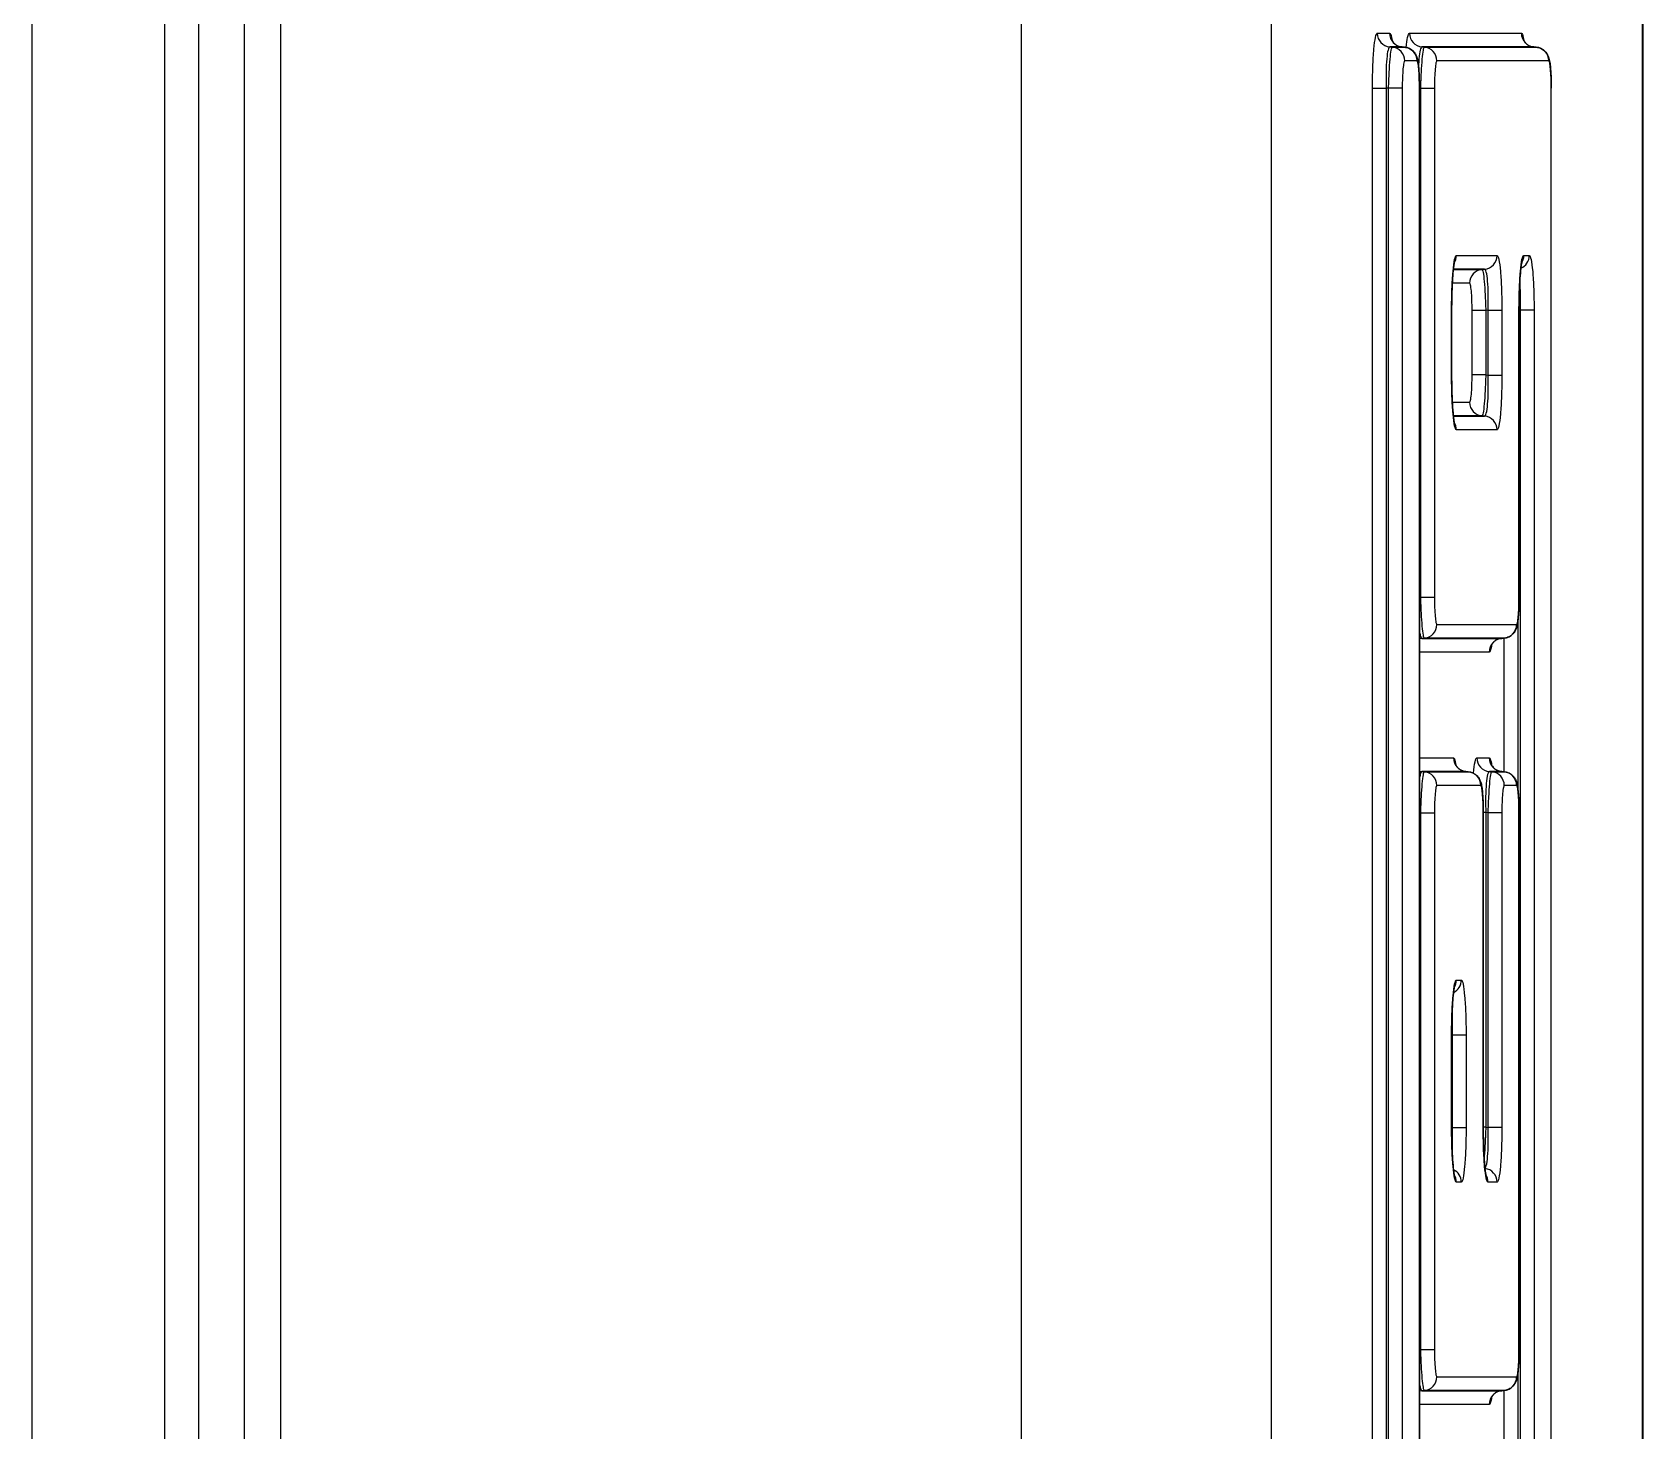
# Model space of a CAD drawing. Header units: inches. Extents: x -883 to 808, y -248 to 1051.
# Drawn here: x -391.828 to -387.213, y 679.539 to 683.548 of the extents above; entities that cross this region are included whole.
import ezdxf

# ---------------------------------------------------------------- set-up
doc = ezdxf.new("R2010")
doc.units = ezdxf.units.IN
doc.header["$MEASUREMENT"] = 0
doc.layers.get('0').update_dxf_attribs({"linetype": 'CONTINUOUS'})
doc.layers.add('EQUIPMENT - COMPRESSORS', color=41, linetype='CONTINUOUS')

# ---------------------------------------------------------------- blocks, each defined once
blk = doc.blocks.new('A$Cb802d3fd')
for p, q in [((33.1015, 9.3457), (46.842, 9.3457)), ((33.1017, 9.3457), (46.8418, 9.3457)), ((33.1017, 8.9654), (46.8418, 8.9654)), ((46.1053, 8.869), (33.8382, 8.869)), ((35.7335, 8.7376), (44.21, 8.7376)), ((44.21, 8.6338), (35.7335, 8.6338)), ((34.719, 6.5106), (45.2245, 6.5106)), ((45.2245, 5.7949), (34.719, 5.7949)), ((36.5916, 5.5049), (43.3519, 5.5049)), ((43.3519, 5.5049), (43.3519, 5.4656)), ((43.3519, 5.4656), (36.5916, 5.4656)), ((36.5922, 5.4587), (43.3513, 5.4587)), ((43.3513, 5.4587), (43.3519, 5.4656)), ((43.3513, 5.4195), (43.3513, 5.4587)), ((43.3513, 5.4587), (43.3513, 5.4587)), ((43.3519, 5.4656), (43.3519, 5.4656)), ((43.4688, 5.4464), (43.4688, 5.4464)), ((43.4696, 5.4552), (43.469, 5.4484)), ((43.469, 5.4484), (43.469, 5.4131)), ((43.4696, 5.4199), (43.4696, 5.4552)), ((43.4861, 5.4485), (43.4861, 5.4485)), ((43.5088, 5.491), (43.5088, 5.4557)), ((43.3513, 5.4195), (36.5922, 5.4195)), ((43.4298, 5.3773), (43.4298, 5.4126)), ((43.469, 5.4131), (43.4696, 5.4199)), ((43.4696, 5.4198), (43.469, 5.413)), ((43.4696, 5.4198), (43.4696, 5.4198)), ((37.228, 5.3704), (43.3513, 5.3704)), ((43.3513, 5.3702), (37.228, 5.3702)), ((39.5796, 5.1703), (39.5796, 5.3702)), ((39.6194, 5.3561), (39.6188, 5.363)), ((39.6188, 5.363), (39.6188, 5.1345)), ((39.6194, 5.1277), (39.6194, 5.3561)), ((39.7367, 5.3702), (39.737, 5.3664)), ((39.737, 5.3664), (41.2749, 5.3664)), ((39.737, 5.3664), (39.737, 5.3272)), ((41.2749, 5.3664), (41.2753, 5.3702)), ((41.2749, 5.3664), (41.2749, 5.3272)), ((41.3932, 5.363), (41.3926, 5.3561)), ((41.3926, 5.3561), (41.3926, 5.2302)), ((41.3932, 5.237), (41.3932, 5.363)), ((41.4324, 5.3702), (41.4324, 5.2728)), ((41.7355, 5.1703), (41.7355, 5.3702)), ((41.7753, 5.3561), (41.7747, 5.363)), ((41.7747, 5.363), (41.7747, 5.1345)), ((41.7753, 5.1277), (41.7753, 5.3561)), ((41.8926, 5.3702), (41.893, 5.3664)), ((41.893, 5.3664), (43.3513, 5.3664)), ((41.893, 5.3664), (41.893, 5.3272)), ((43.3513, 5.3704), (43.3513, 5.3702)), ((43.3513, 5.3664), (43.3517, 5.3702)), ((43.3513, 5.3664), (43.3513, 5.3272)), ((43.4696, 5.363), (43.469, 5.3561)), ((43.469, 5.3561), (43.469, 5.0354)), ((43.4696, 5.0422), (43.4696, 5.363)), ((43.5088, 5.3988), (43.5088, 5.078)), ((39.6586, 5.3203), (39.6586, 5.0919)), ((41.2749, 5.3272), (39.737, 5.3272)), ((41.3534, 5.1944), (41.3534, 5.3203)), ((41.8145, 5.3203), (41.8145, 5.0919)), ((43.3513, 5.3272), (41.893, 5.3272)), ((43.4298, 4.9996), (43.4298, 5.3203)), ((40.2164, 5.2504), (40.2164, 5.2643)), ((40.3733, 5.2781), (40.6387, 5.2781)), ((40.3733, 5.2781), (40.3733, 5.278)), ((40.3734, 5.278), (40.3733, 5.2759)), ((40.3733, 5.278), (40.6387, 5.278)), ((40.3733, 5.2759), (40.6387, 5.2759)), ((40.3733, 5.2759), (40.3733, 5.2366)), ((40.6387, 5.2759), (40.6386, 5.278)), ((40.6387, 5.2781), (40.6387, 5.278)), ((40.6387, 5.278), (40.6387, 5.278)), ((40.6387, 5.2759), (40.6387, 5.2366)), ((40.7956, 5.2643), (40.7956, 5.2504)), ((41.4098, 5.2657), (41.4097, 5.2657)), ((42.3723, 5.1479), (42.3723, 5.2643)), ((42.4115, 5.2731), (42.4115, 5.1837)), ((42.4121, 5.1906), (42.4121, 5.2732)), ((42.4513, 5.2761), (42.4513, 5.2264)), ((42.5292, 5.2781), (42.7151, 5.2781)), ((42.5292, 5.278), (42.5292, 5.2781)), ((42.7151, 5.278), (42.5292, 5.278)), ((42.7151, 5.2781), (42.7151, 5.278)), ((42.7151, 5.278), (42.7151, 5.278)), ((42.793, 5.2264), (42.793, 5.2761)), ((42.8322, 5.2732), (42.8322, 5.1906)), ((42.8328, 5.1837), (42.8328, 5.2731)), ((42.872, 5.2643), (42.872, 5.1479)), ((40.6387, 5.2366), (40.3733, 5.2366)), ((41.3926, 5.2302), (41.3932, 5.237)), ((41.3932, 5.237), (41.3926, 5.2301)), ((41.3932, 5.237), (41.3932, 5.237)), ((42.5298, 5.2195), (42.7145, 5.2195)), ((42.5298, 5.1802), (42.5298, 5.2195)), ((42.7145, 5.1802), (42.7145, 5.2195)), ((40.2164, 5.1479), (40.2164, 5.1737)), ((40.3733, 5.1875), (41.2749, 5.1875)), ((40.3733, 5.1874), (40.3733, 5.1875)), ((40.3733, 5.1874), (40.3733, 5.1874)), ((41.2749, 5.1874), (40.3733, 5.1874)), ((40.3739, 5.1802), (40.3733, 5.1733)), ((40.3733, 5.1733), (41.2749, 5.1733)), ((40.3733, 5.1341), (40.3733, 5.1733)), ((40.3739, 5.1802), (40.3739, 5.1874)), ((41.2755, 5.1802), (40.3739, 5.1802)), ((41.2749, 5.1875), (41.2749, 5.1874)), ((41.2749, 5.1733), (41.2755, 5.1802)), ((41.2749, 5.1341), (41.2749, 5.1733)), ((41.2755, 5.1802), (41.2755, 5.1874)), ((41.3932, 5.1699), (41.3926, 5.163)), ((41.3932, 5.1345), (41.3932, 5.1699)), ((41.4324, 5.2057), (41.4324, 5.1703)), ((42.4115, 5.1837), (42.4121, 5.1906)), ((42.5298, 5.1802), (42.5292, 5.1733)), ((42.5292, 5.1733), (42.7151, 5.1733)), ((42.5292, 5.1733), (42.5292, 5.1341)), ((42.7145, 5.1802), (42.5298, 5.1802)), ((42.7151, 5.1733), (42.7145, 5.1802)), ((42.7151, 5.1733), (42.7151, 5.1341)), ((42.8322, 5.1906), (42.8328, 5.1837)), ((39.2071, 5.1272), (39.6194, 5.1272)), ((39.6023, 5.1631), (39.6022, 5.1631)), ((39.6188, 5.1345), (39.6194, 5.1277)), ((39.6188, 5.1344), (39.6188, 5.1344)), ((39.6188, 5.1344), (39.6194, 5.1276)), ((41.2749, 5.1341), (40.3733, 5.1341)), ((41.3534, 5.0919), (41.3534, 5.1272)), ((41.3548, 5.1272), (41.3549, 5.1272)), ((41.3924, 5.161), (41.3924, 5.161)), ((41.3926, 5.163), (41.3926, 5.1277)), ((41.3926, 5.1277), (41.3932, 5.1345)), ((41.3932, 5.1344), (41.3926, 5.1276)), ((41.3926, 5.1272), (41.7753, 5.1272)), ((41.3932, 5.1344), (41.3932, 5.1344)), ((41.4098, 5.1631), (41.4097, 5.1631)), ((41.7582, 5.1631), (41.7581, 5.1631)), ((41.7747, 5.1345), (41.7753, 5.1277)), ((41.7747, 5.1344), (41.7747, 5.1344)), ((41.7747, 5.1344), (41.7753, 5.1276)), ((42.7151, 5.1341), (42.5292, 5.1341)), ((36.5922, 5.0811), (42.7151, 5.0811)), ((39.6691, 5.0879), (39.1575, 5.0879)), ((39.737, 5.085), (41.2749, 5.085)), ((39.737, 5.0848), (39.737, 5.085)), ((41.2749, 5.0848), (39.737, 5.0848)), ((41.2749, 5.085), (41.2749, 5.0848)), ((41.2749, 5.0848), (41.2749, 5.0848)), ((41.825, 5.0879), (41.3429, 5.0879)), ((41.893, 5.085), (42.7151, 5.085)), ((41.893, 5.0848), (41.893, 5.085)), ((41.893, 5.0848), (41.893, 5.0848)), ((41.893, 5.0848), (42.7151, 5.0848)), ((42.7151, 5.0811), (42.7148, 5.0848)), ((42.7151, 5.0848), (42.7151, 5.085)), ((42.7151, 5.0418), (42.7151, 5.0811)), ((42.7151, 5.0418), (36.5922, 5.0418)), ((42.8536, 5.0757), (42.8536, 5.0757)), ((42.872, 5.0712), (42.872, 5.0556)), ((43.469, 5.0354), (43.4696, 5.0422)), ((43.4696, 5.0422), (43.469, 5.0353)), ((43.4696, 5.0422), (43.4696, 5.0422)), ((43.4861, 5.0708), (43.4861, 5.0708)), ((43.4956, 5.0757), (43.4957, 5.0757)), ((36.5922, 4.9927), (43.3513, 4.9927)), ((36.5922, 4.9926), (43.3513, 4.9926)), ((43.3513, 4.9927), (43.3513, 4.9926)), ((43.3513, 4.9926), (43.3513, 4.9926)), ((34.6078, 4.7306), (45.3357, 4.7306)), ((45.3357, 4.7302), (34.6078, 4.7302))]:
    blk.add_line(p, q)
for centre, major_axis, start_param, end_param in [((43.4298, 5.4518), (0.0394, 0), 4.712389, 6.195919), ((43.5088, 5.4518), (-0.0394, 0), 4.712389, 6.195919), ((43.5088, 5.4164), (-0.0394, 0), 4.712389, 6.195919), ((43.4298, 5.4165), (0.0394, 0), 4.712389, 6.195919), ((39.5796, 5.3596), (0.0394, 0), 0.087266, 0.275286), ((39.6586, 5.3595), (-0.0394, 0), 0.087266, 1.570796), ((41.3534, 5.3595), (0.0394, 0), 4.712389, 6.195919), ((41.4324, 5.3596), (-0.0394, 0), 6.007899, 6.195919), ((41.7355, 5.3596), (0.0394, 0), 0.087266, 0.275286), ((41.8145, 5.3595), (-0.0394, 0), 0.087266, 1.570796), ((43.4298, 5.3595), (0.0394, 0), 4.712389, 6.195919), ((43.5088, 5.3596), (-0.0394, 0), 4.712389, 6.195919), ((40.2164, 5.2897), (-0.0394, 0), 1.570796, 2.693797), ((40.2164, 5.3035), (-0.0394, 0), 1.570796, 2.143359), ((40.2164, 5.3035), (-0.0394, 0), 2.184324, 2.184819), ((40.7956, 5.2897), (-0.0394, 0), 0.447796, 1.570796), ((40.7956, 5.3035), (-0.0394, 0), 0.956773, 0.957268), ((40.7956, 5.3035), (-0.0394, 0), 0.998233, 1.570796), ((41.4324, 5.2336), (-0.0394, 0), 4.712389, 6.195919), ((42.3723, 5.3035), (-0.0394, 0), 1.570796, 2.143359), ((42.3723, 5.3035), (-0.0394, 0), 2.184324, 2.184819), ((42.872, 5.3035), (-0.0394, 0), 0.956773, 0.957268), ((42.872, 5.3035), (-0.0394, 0), 0.998233, 1.570796), ((41.3534, 5.2337), (0.0394, 0), 4.712389, 6.195919), ((42.4513, 5.1872), (-0.0394, 0), 4.712389, 6.195919), ((42.793, 5.1872), (0.0394, 0), 0.087266, 1.570796), ((39.5796, 5.1311), (0.0394, 0), 0.087266, 1.570796), ((40.2164, 5.1871), (0.0394, 0), 4.712389, 6.166073), ((40.2164, 5.213), (0.0394, 0), 4.712389, 5.284952), ((40.2164, 5.213), (0.0394, 0), 5.325917, 5.326412), ((41.4324, 5.1664), (-0.0394, 0), 4.712389, 6.195919), ((41.4324, 5.1311), (-0.0394, 0), 4.712389, 6.195919), ((41.7355, 5.1311), (0.0394, 0), 0.087266, 1.570796), ((42.3723, 5.1871), (0.0394, 0), 4.712389, 6.195919), ((42.872, 5.1871), (-0.0394, 0), 0.087266, 1.570796), ((39.6586, 5.1311), (-0.0394, 0), 0.087266, 1.570796), ((41.3534, 5.1664), (0.0394, 0), 4.712389, 6.195919), ((41.3534, 5.1311), (0.0394, 0), 4.712389, 6.195919), ((41.8145, 5.1311), (-0.0394, 0), 0.087266, 1.570796), ((42.872, 5.0948), (-0.0394, 0), 0.397666, 1.570796), ((42.872, 5.1104), (-0.0394, 0), 0.956773, 0.957268), ((42.872, 5.1104), (-0.0394, 0), 0.998233, 1.570796), ((43.5088, 5.0388), (-0.0394, 0), 4.712389, 6.195919), ((43.4298, 5.0388), (0.0394, 0), 4.712389, 6.195919)]:
    blk.add_ellipse(centre, major_axis=major_axis, ratio=0.99612, start_param=start_param, end_param=end_param)
for points, knots in [([(43.3519, 5.5049), (43.3725, 5.5049), (43.3931, 5.5045), (43.412, 5.5038), (43.431, 5.5031), (43.4484, 5.5021), (43.4629, 5.5008), (43.4774, 5.4995), (43.489, 5.498), (43.4969, 5.4963), (43.5047, 5.4947), (43.5088, 5.4929), (43.5088, 5.491)], [2.359993, 2.359993, 2.359993, 2.359993, 2.750793, 2.750793, 2.750793, 3.141593, 3.141593, 3.141593, 3.532393, 3.532393, 3.532393, 3.923193, 3.923193, 3.923193, 3.923193]), ([(43.3513, 5.4587), (43.3667, 5.4583), (43.3821, 5.4576), (43.3963, 5.4569), (43.4105, 5.4561), (43.4236, 5.4552), (43.4345, 5.4543), (43.4453, 5.4533), (43.454, 5.4523), (43.46, 5.4513), (43.4659, 5.4503), (43.4689, 5.4493), (43.469, 5.4484)], [2.359993, 2.359993, 2.359993, 2.359993, 2.750793, 2.750793, 2.750793, 3.141593, 3.141593, 3.141593, 3.532393, 3.532393, 3.532393, 3.923193, 3.923193, 3.923193, 3.923193]), ([(43.4696, 5.4552), (43.4696, 5.4571), (43.4666, 5.4588), (43.4607, 5.4603), (43.4549, 5.4618), (43.4462, 5.463), (43.4353, 5.464), (43.4244, 5.4649), (43.4114, 5.4656), (43.3971, 5.4659), (43.3829, 5.4661), (43.3674, 5.466), (43.3519, 5.4656)], [2.359993, 2.359993, 2.359993, 2.359993, 2.750793, 2.750793, 2.750793, 3.141593, 3.141593, 3.141593, 3.532393, 3.532393, 3.532393, 3.923193, 3.923193, 3.923193, 3.923193]), ([(43.4912, 5.4502), (43.4912, 5.4502), (43.4911, 5.4502), (43.4908, 5.4501), (43.4902, 5.4499), (43.4887, 5.4492), (43.4879, 5.4488), (43.4855, 5.4474), (43.4837, 5.4461), (43.48, 5.4429), (43.4782, 5.4408), (43.4747, 5.436), (43.4732, 5.4332), (43.4707, 5.4269), (43.4699, 5.4233), (43.4696, 5.4198)], [0.4995399, 0.4995399, 0.4995399, 0.4995399, 0.5100618, 0.5100618, 0.5341765, 0.5341765, 0.5499106, 0.5499106, 0.5755274, 0.5755274, 0.6002632, 0.6002632, 0.627012, 0.627012, 0.6558833, 0.6558833, 0.6558833, 0.6558833]), ([(43.5088, 5.4557), (43.5088, 5.4539), (43.5047, 5.452), (43.4969, 5.4504), (43.4943, 5.4498), (43.4913, 5.4493), (43.4879, 5.4488)], [2.3599926, 2.3599926, 2.3599926, 2.3599926, 2.7507926, 2.7507926, 2.7507926, 2.8797305, 2.8797305, 2.8797305, 2.8797305]), ([(43.4298, 5.4126), (43.4298, 5.4135), (43.4277, 5.4144), (43.4238, 5.4152), (43.4199, 5.416), (43.4141, 5.4168), (43.4068, 5.4174), (43.3996, 5.4181), (43.3909, 5.4186), (43.3814, 5.4189), (43.3719, 5.4193), (43.3616, 5.4195), (43.3513, 5.4195)], [2.359993, 2.359993, 2.359993, 2.359993, 2.750793, 2.750793, 2.750793, 3.141593, 3.141593, 3.141593, 3.532393, 3.532393, 3.532393, 3.923193, 3.923193, 3.923193, 3.923193]), ([(43.469, 5.413), (43.4686, 5.4088), (43.4675, 5.4046), (43.4641, 5.3967), (43.4617, 5.393), (43.4561, 5.3866), (43.4529, 5.384), (43.4467, 5.3802), (43.4437, 5.3789), (43.4383, 5.3769), (43.4358, 5.3762), (43.4286, 5.3746), (43.4237, 5.3738), (43.4129, 5.3726), (43.4069, 5.3721), (43.3913, 5.3711), (43.3809, 5.3706), (43.364, 5.3703), (43.3576, 5.3702), (43.3513, 5.3702)], [0.0000033, 0.0000033, 0.0000033, 0.0000033, 0.032668, 0.032668, 0.0665319, 0.0665319, 0.0997797, 0.0997797, 0.1304197, 0.1304197, 0.16155, 0.16155, 0.2246698, 0.2246698, 0.2849292, 0.2849292, 0.3684778, 0.3684778, 0.4166773, 0.4166773, 0.4166773, 0.4166773]), ([(43.4682, 5.4081), (43.4803, 5.4069), (43.49, 5.4055), (43.4969, 5.4041), (43.5047, 5.4024), (43.5088, 5.4006), (43.5088, 5.3988)], [3.1903906, 3.1903906, 3.1903906, 3.1903906, 3.5323927, 3.5323927, 3.5323927, 3.9231927, 3.9231927, 3.9231927, 3.9231927]), ([(39.6396, 5.3702), (39.6349, 5.3696), (39.6308, 5.3688), (39.6276, 5.368), (39.6218, 5.3665), (39.6187, 5.3648), (39.6188, 5.363)], [3.3192884, 3.3192884, 3.3192884, 3.3192884, 3.5323927, 3.5323927, 3.5323927, 3.9231927, 3.9231927, 3.9231927, 3.9231927]), ([(39.6194, 5.3561), (39.6194, 5.357), (39.6225, 5.358), (39.6284, 5.359), (39.6343, 5.36), (39.643, 5.3611), (39.6539, 5.362), (39.6648, 5.363), (39.6778, 5.3639), (39.692, 5.3646), (39.7063, 5.3654), (39.7216, 5.366), (39.737, 5.3664)], [2.359993, 2.359993, 2.359993, 2.359993, 2.750793, 2.750793, 2.750793, 3.141593, 3.141593, 3.141593, 3.532393, 3.532393, 3.532393, 3.923193, 3.923193, 3.923193, 3.923193]), ([(41.2749, 5.3664), (41.2903, 5.366), (41.3057, 5.3654), (41.3199, 5.3646), (41.3342, 5.3639), (41.3472, 5.363), (41.3581, 5.362), (41.369, 5.3611), (41.3777, 5.36), (41.3836, 5.359), (41.3895, 5.358), (41.3926, 5.357), (41.3926, 5.3561)], [2.359993, 2.359993, 2.359993, 2.359993, 2.750793, 2.750793, 2.750793, 3.141593, 3.141593, 3.141593, 3.532393, 3.532393, 3.532393, 3.923193, 3.923193, 3.923193, 3.923193]), ([(41.3932, 5.363), (41.3932, 5.3648), (41.3902, 5.3665), (41.3844, 5.368), (41.3812, 5.3688), (41.3771, 5.3696), (41.3723, 5.3702)], [2.3599926, 2.3599926, 2.3599926, 2.3599926, 2.7507926, 2.7507926, 2.7507926, 2.9638969, 2.9638969, 2.9638969, 2.9638969]), ([(41.7956, 5.3702), (41.7908, 5.3696), (41.7867, 5.3688), (41.7835, 5.368), (41.7777, 5.3665), (41.7747, 5.3648), (41.7747, 5.363)], [3.3192884, 3.3192884, 3.3192884, 3.3192884, 3.5323927, 3.5323927, 3.5323927, 3.9231927, 3.9231927, 3.9231927, 3.9231927]), ([(41.7753, 5.3561), (41.7753, 5.357), (41.7784, 5.358), (41.7843, 5.359), (41.7902, 5.36), (41.7989, 5.3611), (41.8098, 5.362), (41.8207, 5.363), (41.8337, 5.3639), (41.848, 5.3646), (41.8622, 5.3654), (41.8775, 5.366), (41.893, 5.3664)], [2.359993, 2.359993, 2.359993, 2.359993, 2.750793, 2.750793, 2.750793, 3.141593, 3.141593, 3.141593, 3.532393, 3.532393, 3.532393, 3.923193, 3.923193, 3.923193, 3.923193]), ([(43.3513, 5.3704), (43.3616, 5.3704), (43.3719, 5.3706), (43.3814, 5.3709), (43.3909, 5.3712), (43.3996, 5.3718), (43.4068, 5.3724), (43.4141, 5.373), (43.4199, 5.3738), (43.4238, 5.3746), (43.4277, 5.3755), (43.4298, 5.3764), (43.4298, 5.3773)], [2.359993, 2.359993, 2.359993, 2.359993, 2.750793, 2.750793, 2.750793, 3.141593, 3.141593, 3.141593, 3.532393, 3.532393, 3.532393, 3.923193, 3.923193, 3.923193, 3.923193]), ([(43.3513, 5.3664), (43.3667, 5.366), (43.3821, 5.3654), (43.3963, 5.3646), (43.4105, 5.3639), (43.4236, 5.363), (43.4345, 5.362), (43.4453, 5.3611), (43.454, 5.36), (43.46, 5.359), (43.4659, 5.358), (43.4689, 5.357), (43.469, 5.3561)], [2.359993, 2.359993, 2.359993, 2.359993, 2.750793, 2.750793, 2.750793, 3.141593, 3.141593, 3.141593, 3.532393, 3.532393, 3.532393, 3.923193, 3.923193, 3.923193, 3.923193]), ([(43.4696, 5.363), (43.4696, 5.3648), (43.4666, 5.3665), (43.4607, 5.368), (43.4549, 5.3695), (43.4462, 5.3708), (43.4353, 5.3717), (43.4295, 5.3722), (43.423, 5.3727), (43.4161, 5.373)], [2.3599926, 2.3599926, 2.3599926, 2.3599926, 2.7507926, 2.7507926, 2.7507926, 3.1415927, 3.1415927, 3.1415927, 3.3505139, 3.3505139, 3.3505139, 3.3505139]), ([(39.737, 5.3272), (39.7268, 5.3272), (39.7165, 5.327), (39.707, 5.3267), (39.6975, 5.3263), (39.6888, 5.3258), (39.6815, 5.3252), (39.6743, 5.3245), (39.6685, 5.3238), (39.6646, 5.3229), (39.6606, 5.3221), (39.6586, 5.3212), (39.6586, 5.3203)], [2.359993, 2.359993, 2.359993, 2.359993, 2.750793, 2.750793, 2.750793, 3.141593, 3.141593, 3.141593, 3.532393, 3.532393, 3.532393, 3.923193, 3.923193, 3.923193, 3.923193]), ([(41.3534, 5.3203), (41.3534, 5.3212), (41.3513, 5.3221), (41.3474, 5.3229), (41.3435, 5.3238), (41.3377, 5.3245), (41.3304, 5.3252), (41.3232, 5.3258), (41.3145, 5.3263), (41.305, 5.3267), (41.2955, 5.327), (41.2852, 5.3272), (41.2749, 5.3272)], [2.359993, 2.359993, 2.359993, 2.359993, 2.750793, 2.750793, 2.750793, 3.141593, 3.141593, 3.141593, 3.532393, 3.532393, 3.532393, 3.923193, 3.923193, 3.923193, 3.923193]), ([(41.893, 5.3272), (41.8827, 5.3272), (41.8724, 5.327), (41.8629, 5.3267), (41.8534, 5.3263), (41.8447, 5.3258), (41.8375, 5.3252), (41.8302, 5.3245), (41.8244, 5.3238), (41.8205, 5.3229), (41.8166, 5.3221), (41.8145, 5.3212), (41.8145, 5.3203)], [2.359993, 2.359993, 2.359993, 2.359993, 2.750793, 2.750793, 2.750793, 3.141593, 3.141593, 3.141593, 3.532393, 3.532393, 3.532393, 3.923193, 3.923193, 3.923193, 3.923193]), ([(43.4298, 5.3203), (43.4298, 5.3212), (43.4277, 5.3221), (43.4238, 5.3229), (43.4199, 5.3238), (43.4141, 5.3245), (43.4068, 5.3252), (43.3996, 5.3258), (43.3909, 5.3263), (43.3814, 5.3267), (43.3719, 5.327), (43.3616, 5.3272), (43.3513, 5.3272)], [2.359993, 2.359993, 2.359993, 2.359993, 2.750793, 2.750793, 2.750793, 3.141593, 3.141593, 3.141593, 3.532393, 3.532393, 3.532393, 3.923193, 3.923193, 3.923193, 3.923193]), ([(40.2164, 5.2643), (40.2164, 5.2661), (40.2205, 5.2679), (40.2283, 5.2696), (40.2361, 5.2713), (40.2477, 5.2728), (40.2623, 5.2741), (40.2768, 5.2754), (40.2942, 5.2764), (40.3131, 5.2771), (40.3321, 5.2778), (40.3527, 5.2781), (40.3733, 5.2781)], [2.359993, 2.359993, 2.359993, 2.359993, 2.750793, 2.750793, 2.750793, 3.141593, 3.141593, 3.141593, 3.532393, 3.532393, 3.532393, 3.923193, 3.923193, 3.923193, 3.923193]), ([(40.3733, 5.278), (40.3571, 5.278), (40.3407, 5.2777), (40.3099, 5.2768), (40.2951, 5.2762), (40.2695, 5.2745), (40.2584, 5.2735), (40.246, 5.272), (40.2426, 5.2715), (40.2376, 5.2706), (40.2358, 5.2702), (40.2343, 5.2698), (40.234, 5.2697), (40.234, 5.2697)], [0, 0, 0, 0, 0.1230889, 0.1230889, 0.2476928, 0.2476928, 0.3690798, 0.3690798, 0.4249127, 0.4249127, 0.4734136, 0.4734136, 0.4995399, 0.4995399, 0.4995399, 0.4995399]), ([(40.3039, 5.2765), (40.3114, 5.2761), (40.3195, 5.2758), (40.3281, 5.2756), (40.3423, 5.2753), (40.3578, 5.2754), (40.3733, 5.2759)], [3.2973321, 3.2973321, 3.2973321, 3.2973321, 3.5323927, 3.5323927, 3.5323927, 3.9231927, 3.9231927, 3.9231927, 3.9231927]), ([(40.6387, 5.2781), (40.6593, 5.2781), (40.6799, 5.2778), (40.6989, 5.2771), (40.7178, 5.2764), (40.7352, 5.2754), (40.7497, 5.2741), (40.7642, 5.2728), (40.7759, 5.2713), (40.7837, 5.2696), (40.7915, 5.2679), (40.7956, 5.2661), (40.7956, 5.2643)], [2.359993, 2.359993, 2.359993, 2.359993, 2.750793, 2.750793, 2.750793, 3.141593, 3.141593, 3.141593, 3.532393, 3.532393, 3.532393, 3.923193, 3.923193, 3.923193, 3.923193]), ([(40.778, 5.2697), (40.778, 5.2697), (40.7777, 5.2698), (40.776, 5.2702), (40.7741, 5.2706), (40.768, 5.2717), (40.7631, 5.2724), (40.7497, 5.2738), (40.7403, 5.2746), (40.718, 5.2761), (40.7046, 5.2767), (40.6755, 5.2776), (40.6595, 5.2779), (40.642, 5.278), (40.6403, 5.278), (40.6387, 5.278)], [0.1561125, 0.1561125, 0.1561125, 0.1561125, 0.1832644, 0.1832644, 0.2334291, 0.2334291, 0.3076182, 0.3076182, 0.407952, 0.407952, 0.5223448, 0.5223448, 0.643693, 0.643693, 0.6560011, 0.6560011, 0.6560011, 0.6560011]), ([(40.6387, 5.2759), (40.6542, 5.2754), (40.6697, 5.2753), (40.6839, 5.2756), (40.6925, 5.2758), (40.7006, 5.2761), (40.7081, 5.2765)], [2.3599926, 2.3599926, 2.3599926, 2.3599926, 2.7507926, 2.7507926, 2.7507926, 2.9858532, 2.9858532, 2.9858532, 2.9858532]), ([(41.4148, 5.2674), (41.4148, 5.2674), (41.4148, 5.2674), (41.4144, 5.2673), (41.4138, 5.2671), (41.4123, 5.2663), (41.4115, 5.2659), (41.4092, 5.2646), (41.4073, 5.2633), (41.4037, 5.26), (41.4018, 5.258), (41.3984, 5.2532), (41.3968, 5.2503), (41.3944, 5.244), (41.3935, 5.2405), (41.3932, 5.237)], [0.4995399, 0.4995399, 0.4995399, 0.4995399, 0.5100618, 0.5100618, 0.5341765, 0.5341765, 0.5499106, 0.5499106, 0.5755274, 0.5755274, 0.6002632, 0.6002632, 0.627012, 0.627012, 0.6558833, 0.6558833, 0.6558833, 0.6558833]), ([(41.4324, 5.2728), (41.4324, 5.271), (41.4284, 5.2692), (41.4205, 5.2675), (41.4179, 5.267), (41.4149, 5.2665), (41.4115, 5.2659)], [2.3599926, 2.3599926, 2.3599926, 2.3599926, 2.7507926, 2.7507926, 2.7507926, 2.8797305, 2.8797305, 2.8797305, 2.8797305]), ([(42.3723, 5.2643), (42.3723, 5.2661), (42.3764, 5.2679), (42.3842, 5.2696), (42.392, 5.2713), (42.4037, 5.2728), (42.4182, 5.2741), (42.4327, 5.2754), (42.4501, 5.2764), (42.469, 5.2771), (42.488, 5.2778), (42.5086, 5.2781), (42.5292, 5.2781)], [2.359993, 2.359993, 2.359993, 2.359993, 2.750793, 2.750793, 2.750793, 3.141593, 3.141593, 3.141593, 3.532393, 3.532393, 3.532393, 3.923193, 3.923193, 3.923193, 3.923193]), ([(42.5292, 5.278), (42.513, 5.278), (42.4967, 5.2777), (42.4658, 5.2768), (42.451, 5.2762), (42.4255, 5.2745), (42.4143, 5.2735), (42.4019, 5.272), (42.3985, 5.2715), (42.3936, 5.2706), (42.3918, 5.2702), (42.3902, 5.2698), (42.3899, 5.2697), (42.3899, 5.2697)], [0, 0, 0, 0, 0.1230889, 0.1230889, 0.2476928, 0.2476928, 0.3690798, 0.3690798, 0.4249127, 0.4249127, 0.4734136, 0.4734136, 0.4995399, 0.4995399, 0.4995399, 0.4995399]), ([(42.7151, 5.2781), (42.7357, 5.2781), (42.7563, 5.2778), (42.7752, 5.2771), (42.7942, 5.2764), (42.8116, 5.2754), (42.8261, 5.2741), (42.8406, 5.2728), (42.8522, 5.2713), (42.8601, 5.2696), (42.8679, 5.2679), (42.872, 5.2661), (42.872, 5.2643)], [2.359993, 2.359993, 2.359993, 2.359993, 2.750793, 2.750793, 2.750793, 3.141593, 3.141593, 3.141593, 3.532393, 3.532393, 3.532393, 3.923193, 3.923193, 3.923193, 3.923193]), ([(42.8544, 5.2697), (42.8544, 5.2697), (42.854, 5.2698), (42.8524, 5.2702), (42.8505, 5.2706), (42.8444, 5.2717), (42.8395, 5.2724), (42.8261, 5.2738), (42.8167, 5.2746), (42.7944, 5.2761), (42.781, 5.2767), (42.7519, 5.2776), (42.7359, 5.2779), (42.7183, 5.278), (42.7167, 5.278), (42.7151, 5.278)], [0.1561125, 0.1561125, 0.1561125, 0.1561125, 0.1832644, 0.1832644, 0.2334291, 0.2334291, 0.3076182, 0.3076182, 0.407952, 0.407952, 0.5223448, 0.5223448, 0.643693, 0.643693, 0.6560011, 0.6560011, 0.6560011, 0.6560011]), ([(40.3733, 5.2366), (40.3527, 5.2366), (40.3321, 5.237), (40.3131, 5.2377), (40.2942, 5.2384), (40.2768, 5.2394), (40.2623, 5.2407), (40.2477, 5.2419), (40.2361, 5.2435), (40.2283, 5.2451), (40.2205, 5.2468), (40.2164, 5.2486), (40.2164, 5.2504)], [2.359993, 2.359993, 2.359993, 2.359993, 2.750793, 2.750793, 2.750793, 3.141593, 3.141593, 3.141593, 3.532393, 3.532393, 3.532393, 3.923193, 3.923193, 3.923193, 3.923193]), ([(40.7956, 5.2504), (40.7956, 5.2486), (40.7915, 5.2468), (40.7837, 5.2451), (40.7759, 5.2435), (40.7642, 5.2419), (40.7497, 5.2407), (40.7352, 5.2394), (40.7178, 5.2384), (40.6989, 5.2377), (40.6799, 5.237), (40.6593, 5.2366), (40.6387, 5.2366)], [2.359993, 2.359993, 2.359993, 2.359993, 2.750793, 2.750793, 2.750793, 3.141593, 3.141593, 3.141593, 3.532393, 3.532393, 3.532393, 3.923193, 3.923193, 3.923193, 3.923193]), ([(41.3926, 5.2301), (41.3922, 5.2259), (41.3911, 5.2218), (41.3878, 5.2139), (41.3854, 5.2101), (41.3798, 5.2038), (41.3765, 5.2012), (41.3703, 5.1974), (41.3673, 5.196), (41.3619, 5.1941), (41.3594, 5.1934), (41.3522, 5.1917), (41.3474, 5.191), (41.3365, 5.1898), (41.3305, 5.1892), (41.3149, 5.1882), (41.3045, 5.1878), (41.2876, 5.1875), (41.2813, 5.1874), (41.2749, 5.1874)], [0.0000033, 0.0000033, 0.0000033, 0.0000033, 0.032668, 0.032668, 0.0665319, 0.0665319, 0.0997797, 0.0997797, 0.1304197, 0.1304197, 0.16155, 0.16155, 0.2246698, 0.2246698, 0.2849292, 0.2849292, 0.3684778, 0.3684778, 0.4166773, 0.4166773, 0.4166773, 0.4166773]), ([(42.4513, 5.2264), (42.4513, 5.2255), (42.4534, 5.2246), (42.4573, 5.2237), (42.4612, 5.2229), (42.467, 5.2221), (42.4743, 5.2215), (42.4815, 5.2208), (42.4902, 5.2203), (42.4997, 5.22), (42.5092, 5.2196), (42.5195, 5.2195), (42.5298, 5.2195)], [2.359993, 2.359993, 2.359993, 2.359993, 2.750793, 2.750793, 2.750793, 3.141593, 3.141593, 3.141593, 3.532393, 3.532393, 3.532393, 3.923193, 3.923193, 3.923193, 3.923193]), ([(42.7145, 5.2195), (42.7248, 5.2195), (42.7351, 5.2196), (42.7446, 5.22), (42.7541, 5.2203), (42.7628, 5.2208), (42.77, 5.2215), (42.7773, 5.2221), (42.7831, 5.2229), (42.787, 5.2237), (42.7909, 5.2246), (42.793, 5.2255), (42.793, 5.2264)], [2.359993, 2.359993, 2.359993, 2.359993, 2.750793, 2.750793, 2.750793, 3.141593, 3.141593, 3.141593, 3.532393, 3.532393, 3.532393, 3.923193, 3.923193, 3.923193, 3.923193]), ([(39.6004, 5.1634), (39.5971, 5.1639), (39.5941, 5.1644), (39.5915, 5.165), (39.5836, 5.1667), (39.5796, 5.1685), (39.5796, 5.1703)], [3.4034548, 3.4034548, 3.4034548, 3.4034548, 3.5323927, 3.5323927, 3.5323927, 3.9231927, 3.9231927, 3.9231927, 3.9231927]), ([(40.2164, 5.1737), (40.2164, 5.1755), (40.2205, 5.1774), (40.2283, 5.179), (40.2361, 5.1807), (40.2477, 5.1822), (40.2623, 5.1835), (40.2768, 5.1848), (40.2942, 5.1858), (40.3131, 5.1865), (40.3321, 5.1872), (40.3527, 5.1875), (40.3733, 5.1875)], [2.359993, 2.359993, 2.359993, 2.359993, 2.750793, 2.750793, 2.750793, 3.141593, 3.141593, 3.141593, 3.532393, 3.532393, 3.532393, 3.923193, 3.923193, 3.923193, 3.923193]), ([(40.3733, 5.1874), (40.3571, 5.1874), (40.3407, 5.1872), (40.3099, 5.1863), (40.2951, 5.1856), (40.2695, 5.1839), (40.2584, 5.1829), (40.246, 5.1814), (40.2426, 5.1809), (40.2376, 5.18), (40.2358, 5.1796), (40.2343, 5.1792), (40.234, 5.1792), (40.234, 5.1792)], [0, 0, 0, 0, 0.1230889, 0.1230889, 0.2476928, 0.2476928, 0.3690798, 0.3690798, 0.4249127, 0.4249127, 0.4734136, 0.4734136, 0.4995399, 0.4995399, 0.4995399, 0.4995399]), ([(40.256, 5.1826), (40.2569, 5.1812), (40.2598, 5.1799), (40.2644, 5.1787), (40.2703, 5.1772), (40.279, 5.1759), (40.2899, 5.1749), (40.3008, 5.174), (40.3138, 5.1733), (40.3281, 5.1731), (40.3423, 5.1728), (40.3578, 5.1729), (40.3733, 5.1733)], [2.441159, 2.441159, 2.441159, 2.441159, 2.750793, 2.750793, 2.750793, 3.141593, 3.141593, 3.141593, 3.532393, 3.532393, 3.532393, 3.923193, 3.923193, 3.923193, 3.923193]), ([(40.3739, 5.1802), (40.3585, 5.1807), (40.3431, 5.1813), (40.3289, 5.182), (40.3146, 5.1828), (40.3016, 5.1837), (40.2907, 5.1846), (40.2893, 5.1848), (40.2879, 5.1849), (40.2865, 5.185)], [2.3599926, 2.3599926, 2.3599926, 2.3599926, 2.7507926, 2.7507926, 2.7507926, 3.1415927, 3.1415927, 3.1415927, 3.1934596, 3.1934596, 3.1934596, 3.1934596]), ([(41.2749, 5.1875), (41.2852, 5.1875), (41.2955, 5.1877), (41.305, 5.1881), (41.3145, 5.1884), (41.3232, 5.1889), (41.3304, 5.1896), (41.3377, 5.1902), (41.3435, 5.191), (41.3474, 5.1918), (41.3513, 5.1926), (41.3534, 5.1935), (41.3534, 5.1944)], [2.359993, 2.359993, 2.359993, 2.359993, 2.750793, 2.750793, 2.750793, 3.141593, 3.141593, 3.141593, 3.532393, 3.532393, 3.532393, 3.923193, 3.923193, 3.923193, 3.923193]), ([(41.2749, 5.1733), (41.2903, 5.1729), (41.3057, 5.1723), (41.3199, 5.1715), (41.3342, 5.1707), (41.3472, 5.1698), (41.3581, 5.1689), (41.369, 5.1679), (41.3777, 5.1669), (41.3836, 5.1659), (41.3895, 5.1649), (41.3926, 5.1639), (41.3926, 5.163)], [2.359993, 2.359993, 2.359993, 2.359993, 2.750793, 2.750793, 2.750793, 3.141593, 3.141593, 3.141593, 3.532393, 3.532393, 3.532393, 3.923193, 3.923193, 3.923193, 3.923193]), ([(41.3932, 5.1699), (41.3932, 5.1717), (41.3902, 5.1734), (41.3844, 5.1749), (41.3785, 5.1764), (41.3698, 5.1776), (41.3589, 5.1786), (41.348, 5.1796), (41.335, 5.1802), (41.3207, 5.1805), (41.3065, 5.1807), (41.291, 5.1807), (41.2755, 5.1802)], [2.359993, 2.359993, 2.359993, 2.359993, 2.750793, 2.750793, 2.750793, 3.141593, 3.141593, 3.141593, 3.532393, 3.532393, 3.532393, 3.923193, 3.923193, 3.923193, 3.923193]), ([(41.3882, 5.2153), (41.402, 5.214), (41.413, 5.2126), (41.4205, 5.2109), (41.4284, 5.2093), (41.4324, 5.2075), (41.4324, 5.2057)], [3.1569459, 3.1569459, 3.1569459, 3.1569459, 3.5323927, 3.5323927, 3.5323927, 3.9231927, 3.9231927, 3.9231927, 3.9231927]), ([(41.4324, 5.1703), (41.4324, 5.1685), (41.4284, 5.1667), (41.4205, 5.165), (41.4179, 5.1644), (41.4149, 5.1639), (41.4115, 5.1634)], [2.3599926, 2.3599926, 2.3599926, 2.3599926, 2.7507926, 2.7507926, 2.7507926, 2.8797305, 2.8797305, 2.8797305, 2.8797305]), ([(41.7564, 5.1634), (41.753, 5.1639), (41.75, 5.1644), (41.7474, 5.165), (41.7395, 5.1667), (41.7355, 5.1685), (41.7355, 5.1703)], [3.4034548, 3.4034548, 3.4034548, 3.4034548, 3.5323927, 3.5323927, 3.5323927, 3.9231927, 3.9231927, 3.9231927, 3.9231927]), ([(42.4115, 5.1837), (42.4115, 5.1819), (42.4145, 5.1802), (42.4204, 5.1787), (42.4262, 5.1772), (42.4349, 5.1759), (42.4458, 5.1749), (42.4567, 5.174), (42.4697, 5.1733), (42.484, 5.1731), (42.4982, 5.1728), (42.5137, 5.1729), (42.5292, 5.1733)], [2.359993, 2.359993, 2.359993, 2.359993, 2.750793, 2.750793, 2.750793, 3.141593, 3.141593, 3.141593, 3.532393, 3.532393, 3.532393, 3.923193, 3.923193, 3.923193, 3.923193]), ([(42.5298, 5.1802), (42.5144, 5.1807), (42.499, 5.1813), (42.4848, 5.182), (42.4705, 5.1828), (42.4575, 5.1837), (42.4466, 5.1846), (42.4358, 5.1856), (42.427, 5.1866), (42.4211, 5.1876), (42.4152, 5.1887), (42.4121, 5.1897), (42.4121, 5.1906)], [2.359993, 2.359993, 2.359993, 2.359993, 2.750793, 2.750793, 2.750793, 3.141593, 3.141593, 3.141593, 3.532393, 3.532393, 3.532393, 3.923193, 3.923193, 3.923193, 3.923193]), ([(42.8322, 5.1906), (42.8321, 5.1897), (42.829, 5.1887), (42.8231, 5.1876), (42.8172, 5.1866), (42.8085, 5.1856), (42.7976, 5.1846), (42.7868, 5.1837), (42.7737, 5.1828), (42.7595, 5.182), (42.7453, 5.1813), (42.7299, 5.1807), (42.7145, 5.1802)], [2.359993, 2.359993, 2.359993, 2.359993, 2.750793, 2.750793, 2.750793, 3.141593, 3.141593, 3.141593, 3.532393, 3.532393, 3.532393, 3.923193, 3.923193, 3.923193, 3.923193]), ([(42.7151, 5.1733), (42.7306, 5.1729), (42.746, 5.1728), (42.7603, 5.1731), (42.7746, 5.1733), (42.7876, 5.174), (42.7985, 5.1749), (42.8094, 5.1759), (42.8181, 5.1772), (42.8239, 5.1787), (42.8298, 5.1802), (42.8328, 5.1819), (42.8328, 5.1837)], [2.359993, 2.359993, 2.359993, 2.359993, 2.750793, 2.750793, 2.750793, 3.141593, 3.141593, 3.141593, 3.532393, 3.532393, 3.532393, 3.923193, 3.923193, 3.923193, 3.923193]), ([(39.6188, 5.1344), (39.6184, 5.1386), (39.6173, 5.1428), (39.6139, 5.1504), (39.6115, 5.1539), (39.6067, 5.1591), (39.6043, 5.161), (39.6008, 5.1632), (39.5996, 5.1639), (39.5978, 5.1646), (39.5974, 5.1648), (39.5972, 5.1649), (39.5972, 5.1649), (39.5972, 5.1649)], [0, 0, 0, 0, 0.0342563, 0.0342563, 0.0692114, 0.0692114, 0.1001341, 0.1001341, 0.1248899, 0.1248899, 0.1500117, 0.1500117, 0.1561125, 0.1561125, 0.1561125, 0.1561125]), ([(39.737, 5.0848), (39.7279, 5.0848), (39.7186, 5.085), (39.701, 5.0855), (39.6926, 5.0859), (39.6773, 5.087), (39.6704, 5.0877), (39.6608, 5.0891), (39.6575, 5.0897), (39.6515, 5.0911), (39.6489, 5.0919), (39.6436, 5.094), (39.6409, 5.0953), (39.6353, 5.0988), (39.6323, 5.1012), (39.6271, 5.107), (39.6249, 5.1103), (39.6213, 5.1177), (39.6201, 5.1219), (39.6195, 5.1266), (39.6194, 5.1271), (39.6194, 5.1276)], [0, 0, 0, 0, 0.0698782, 0.0698782, 0.1410498, 0.1410498, 0.2145162, 0.2145162, 0.2590193, 0.2590193, 0.2913232, 0.2913232, 0.318451, 0.318451, 0.3491343, 0.3491343, 0.3799248, 0.3799248, 0.4129579, 0.4129579, 0.4167134, 0.4167134, 0.4167134, 0.4167134]), ([(40.3733, 5.1341), (40.3527, 5.1341), (40.3321, 5.1344), (40.3131, 5.1351), (40.2942, 5.1358), (40.2768, 5.1368), (40.2623, 5.1381), (40.2477, 5.1394), (40.2361, 5.1409), (40.2283, 5.1426), (40.2205, 5.1443), (40.2164, 5.1461), (40.2164, 5.1479)], [2.359993, 2.359993, 2.359993, 2.359993, 2.750793, 2.750793, 2.750793, 3.141593, 3.141593, 3.141593, 3.532393, 3.532393, 3.532393, 3.923193, 3.923193, 3.923193, 3.923193]), ([(41.3534, 5.1272), (41.3534, 5.1281), (41.3513, 5.129), (41.3474, 5.1298), (41.3435, 5.1307), (41.3377, 5.1314), (41.3304, 5.1321), (41.3232, 5.1327), (41.3145, 5.1332), (41.305, 5.1335), (41.2955, 5.1339), (41.2852, 5.1341), (41.2749, 5.1341)], [2.359993, 2.359993, 2.359993, 2.359993, 2.750793, 2.750793, 2.750793, 3.141593, 3.141593, 3.141593, 3.532393, 3.532393, 3.532393, 3.923193, 3.923193, 3.923193, 3.923193]), ([(41.3926, 5.1276), (41.3922, 5.1234), (41.3911, 5.1192), (41.3878, 5.1113), (41.3854, 5.1076), (41.3798, 5.1013), (41.3765, 5.0986), (41.3703, 5.0948), (41.3673, 5.0935), (41.3619, 5.0915), (41.3594, 5.0909), (41.3522, 5.0892), (41.3474, 5.0885), (41.3365, 5.0872), (41.3305, 5.0867), (41.3149, 5.0857), (41.3045, 5.0853), (41.2876, 5.0849), (41.2813, 5.0848), (41.2749, 5.0848)], [0.0000033, 0.0000033, 0.0000033, 0.0000033, 0.032668, 0.032668, 0.0665319, 0.0665319, 0.0997797, 0.0997797, 0.1304197, 0.1304197, 0.16155, 0.16155, 0.2246698, 0.2246698, 0.2849292, 0.2849292, 0.3684778, 0.3684778, 0.4166773, 0.4166773, 0.4166773, 0.4166773]), ([(41.4148, 5.1649), (41.4148, 5.1649), (41.4148, 5.1648), (41.4144, 5.1647), (41.4138, 5.1645), (41.4123, 5.1638), (41.4115, 5.1634), (41.4092, 5.162), (41.4073, 5.1607), (41.4037, 5.1575), (41.4018, 5.1554), (41.3984, 5.1506), (41.3968, 5.1478), (41.3944, 5.1415), (41.3935, 5.138), (41.3932, 5.1344)], [0.4995399, 0.4995399, 0.4995399, 0.4995399, 0.5100618, 0.5100618, 0.5341765, 0.5341765, 0.5499106, 0.5499106, 0.5755274, 0.5755274, 0.6002632, 0.6002632, 0.627012, 0.627012, 0.6558833, 0.6558833, 0.6558833, 0.6558833]), ([(41.7747, 5.1344), (41.7743, 5.1386), (41.7732, 5.1428), (41.7698, 5.1504), (41.7674, 5.1539), (41.7626, 5.1591), (41.7602, 5.161), (41.7567, 5.1632), (41.7555, 5.1639), (41.7537, 5.1646), (41.7533, 5.1648), (41.7531, 5.1649), (41.7531, 5.1649), (41.7531, 5.1649)], [0, 0, 0, 0, 0.0342563, 0.0342563, 0.0692114, 0.0692114, 0.1001341, 0.1001341, 0.1248899, 0.1248899, 0.1500117, 0.1500117, 0.1561125, 0.1561125, 0.1561125, 0.1561125]), ([(41.893, 5.0848), (41.8838, 5.0848), (41.8745, 5.085), (41.8569, 5.0855), (41.8485, 5.0859), (41.8332, 5.087), (41.8263, 5.0877), (41.8167, 5.0891), (41.8134, 5.0897), (41.8074, 5.0911), (41.8048, 5.0919), (41.7995, 5.094), (41.7968, 5.0953), (41.7912, 5.0988), (41.7882, 5.1012), (41.783, 5.107), (41.7808, 5.1103), (41.7772, 5.1177), (41.776, 5.1219), (41.7754, 5.1266), (41.7753, 5.1271), (41.7753, 5.1276)], [0, 0, 0, 0, 0.0698782, 0.0698782, 0.1410498, 0.1410498, 0.2145162, 0.2145162, 0.2590193, 0.2590193, 0.2913232, 0.2913232, 0.318451, 0.318451, 0.3491343, 0.3491343, 0.3799248, 0.3799248, 0.4129579, 0.4129579, 0.4167134, 0.4167134, 0.4167134, 0.4167134]), ([(42.5292, 5.1341), (42.5086, 5.1341), (42.488, 5.1344), (42.469, 5.1351), (42.4501, 5.1358), (42.4327, 5.1368), (42.4182, 5.1381), (42.4037, 5.1394), (42.392, 5.1409), (42.3842, 5.1426), (42.3764, 5.1443), (42.3723, 5.1461), (42.3723, 5.1479)], [2.359993, 2.359993, 2.359993, 2.359993, 2.750793, 2.750793, 2.750793, 3.141593, 3.141593, 3.141593, 3.532393, 3.532393, 3.532393, 3.923193, 3.923193, 3.923193, 3.923193]), ([(42.872, 5.1479), (42.872, 5.1461), (42.8679, 5.1443), (42.8601, 5.1426), (42.8522, 5.1409), (42.8406, 5.1394), (42.8261, 5.1381), (42.8116, 5.1368), (42.7942, 5.1358), (42.7752, 5.1351), (42.7563, 5.1344), (42.7357, 5.1341), (42.7151, 5.1341)], [2.359993, 2.359993, 2.359993, 2.359993, 2.750793, 2.750793, 2.750793, 3.141593, 3.141593, 3.141593, 3.532393, 3.532393, 3.532393, 3.923193, 3.923193, 3.923193, 3.923193]), ([(39.6586, 5.0919), (39.6586, 5.091), (39.6606, 5.0901), (39.6646, 5.0892), (39.6685, 5.0884), (39.6743, 5.0876), (39.6815, 5.087), (39.6888, 5.0864), (39.6975, 5.0859), (39.707, 5.0855), (39.7165, 5.0852), (39.7268, 5.085), (39.737, 5.085)], [2.359993, 2.359993, 2.359993, 2.359993, 2.750793, 2.750793, 2.750793, 3.141593, 3.141593, 3.141593, 3.532393, 3.532393, 3.532393, 3.923193, 3.923193, 3.923193, 3.923193]), ([(41.2749, 5.085), (41.2852, 5.085), (41.2955, 5.0852), (41.305, 5.0855), (41.3145, 5.0859), (41.3232, 5.0864), (41.3304, 5.087), (41.3377, 5.0876), (41.3435, 5.0884), (41.3474, 5.0892), (41.3513, 5.0901), (41.3534, 5.091), (41.3534, 5.0919)], [2.359993, 2.359993, 2.359993, 2.359993, 2.750793, 2.750793, 2.750793, 3.141593, 3.141593, 3.141593, 3.532393, 3.532393, 3.532393, 3.923193, 3.923193, 3.923193, 3.923193]), ([(41.8145, 5.0919), (41.8145, 5.091), (41.8166, 5.0901), (41.8205, 5.0892), (41.8244, 5.0884), (41.8302, 5.0876), (41.8375, 5.087), (41.8447, 5.0864), (41.8534, 5.0859), (41.8629, 5.0855), (41.8724, 5.0852), (41.8827, 5.085), (41.893, 5.085)], [2.359993, 2.359993, 2.359993, 2.359993, 2.750793, 2.750793, 2.750793, 3.141593, 3.141593, 3.141593, 3.532393, 3.532393, 3.532393, 3.923193, 3.923193, 3.923193, 3.923193]), ([(42.7151, 5.085), (42.7357, 5.085), (42.7563, 5.0846), (42.7752, 5.0839), (42.7942, 5.0832), (42.8116, 5.0822), (42.8261, 5.081), (42.8406, 5.0797), (42.8522, 5.0781), (42.8601, 5.0765), (42.8679, 5.0748), (42.872, 5.073), (42.872, 5.0712)], [2.359993, 2.359993, 2.359993, 2.359993, 2.750793, 2.750793, 2.750793, 3.141593, 3.141593, 3.141593, 3.532393, 3.532393, 3.532393, 3.923193, 3.923193, 3.923193, 3.923193]), ([(42.8544, 5.0766), (42.8544, 5.0766), (42.854, 5.0767), (42.8524, 5.0771), (42.8505, 5.0775), (42.8444, 5.0786), (42.8395, 5.0792), (42.8261, 5.0807), (42.8167, 5.0815), (42.7944, 5.083), (42.781, 5.0836), (42.7519, 5.0845), (42.7359, 5.0848), (42.7183, 5.0848), (42.7167, 5.0848), (42.7151, 5.0848)], [0.1561125, 0.1561125, 0.1561125, 0.1561125, 0.1832644, 0.1832644, 0.2334291, 0.2334291, 0.3076182, 0.3076182, 0.407952, 0.407952, 0.5223448, 0.5223448, 0.643693, 0.643693, 0.6560011, 0.6560011, 0.6560011, 0.6560011]), ([(42.7151, 5.0811), (42.7306, 5.0806), (42.746, 5.0805), (42.7603, 5.0808), (42.7745, 5.0811), (42.7876, 5.0817), (42.7985, 5.0827)], [2.3599926, 2.3599926, 2.3599926, 2.3599926, 2.7507926, 2.7507926, 2.7507926, 3.1414242, 3.1414242, 3.1414242, 3.1414242]), ([(43.5088, 5.078), (43.5088, 5.0762), (43.5047, 5.0744), (43.4969, 5.0727), (43.4943, 5.0722), (43.4913, 5.0716), (43.4879, 5.0711)], [2.3599926, 2.3599926, 2.3599926, 2.3599926, 2.7507926, 2.7507926, 2.7507926, 2.8797305, 2.8797305, 2.8797305, 2.8797305]), ([(42.872, 5.0556), (42.872, 5.0538), (42.8679, 5.052), (42.8601, 5.0503), (42.8522, 5.0487), (42.8406, 5.0471), (42.8261, 5.0458), (42.8116, 5.0446), (42.7942, 5.0435), (42.7752, 5.0429), (42.7563, 5.0422), (42.7357, 5.0418), (42.7151, 5.0418)], [2.359993, 2.359993, 2.359993, 2.359993, 2.750793, 2.750793, 2.750793, 3.141593, 3.141593, 3.141593, 3.532393, 3.532393, 3.532393, 3.923193, 3.923193, 3.923193, 3.923193]), ([(43.469, 5.0353), (43.4686, 5.0311), (43.4675, 5.0269), (43.4641, 5.0191), (43.4617, 5.0153), (43.4561, 5.009), (43.4529, 5.0064), (43.4467, 5.0026), (43.4437, 5.0012), (43.4383, 4.9993), (43.4358, 4.9986), (43.4286, 4.9969), (43.4237, 4.9962), (43.4129, 4.9949), (43.4069, 4.9944), (43.3913, 4.9934), (43.3809, 4.993), (43.364, 4.9926), (43.3576, 4.9926), (43.3513, 4.9926)], [0.0000033, 0.0000033, 0.0000033, 0.0000033, 0.032668, 0.032668, 0.0665319, 0.0665319, 0.0997797, 0.0997797, 0.1304197, 0.1304197, 0.16155, 0.16155, 0.2246698, 0.2246698, 0.2849292, 0.2849292, 0.3684778, 0.3684778, 0.4166773, 0.4166773, 0.4166773, 0.4166773]), ([(43.4912, 5.0726), (43.4912, 5.0726), (43.4911, 5.0726), (43.4908, 5.0724), (43.4902, 5.0722), (43.4887, 5.0715), (43.4879, 5.0711), (43.4855, 5.0697), (43.4837, 5.0685), (43.48, 5.0652), (43.4782, 5.0632), (43.4747, 5.0584), (43.4732, 5.0555), (43.4707, 5.0492), (43.4699, 5.0457), (43.4696, 5.0422)], [0.4995399, 0.4995399, 0.4995399, 0.4995399, 0.5100618, 0.5100618, 0.5341765, 0.5341765, 0.5499106, 0.5499106, 0.5755274, 0.5755274, 0.6002632, 0.6002632, 0.627012, 0.627012, 0.6558833, 0.6558833, 0.6558833, 0.6558833]), ([(43.3513, 4.9927), (43.3616, 4.9927), (43.3719, 4.9929), (43.3814, 4.9932), (43.3909, 4.9936), (43.3996, 4.9941), (43.4068, 4.9947), (43.4141, 4.9954), (43.4199, 4.9961), (43.4238, 4.997), (43.4277, 4.9978), (43.4298, 4.9987), (43.4298, 4.9996)], [2.359993, 2.359993, 2.359993, 2.359993, 2.750793, 2.750793, 2.750793, 3.141593, 3.141593, 3.141593, 3.532393, 3.532393, 3.532393, 3.923193, 3.923193, 3.923193, 3.923193])]:
    blk.add_open_spline(points, degree=3, knots=knots)
for points in [[(43.469, 5.4131), (43.469, 5.413), (43.469, 5.413), (43.469, 5.413)], [(43.4696, 5.4198), (43.4696, 5.4198), (43.4696, 5.4198), (43.4696, 5.4199)], [(41.3926, 5.2302), (41.3926, 5.2302), (41.3926, 5.2302), (41.3926, 5.2301)], [(41.3932, 5.237), (41.3932, 5.237), (41.3932, 5.237), (41.3932, 5.237)], [(39.6188, 5.1345), (39.6188, 5.1345), (39.6188, 5.1344), (39.6188, 5.1344)], [(39.6194, 5.1276), (39.6194, 5.1276), (39.6194, 5.1277), (39.6194, 5.1277)], [(41.3926, 5.1277), (41.3926, 5.1277), (41.3926, 5.1276), (41.3926, 5.1276)], [(41.3932, 5.1344), (41.3932, 5.1344), (41.3932, 5.1345), (41.3932, 5.1345)], [(41.7747, 5.1345), (41.7747, 5.1345), (41.7747, 5.1344), (41.7747, 5.1344)], [(41.7753, 5.1276), (41.7753, 5.1276), (41.7753, 5.1277), (41.7753, 5.1277)], [(43.469, 5.0354), (43.469, 5.0354), (43.469, 5.0354), (43.469, 5.0353)], [(43.4696, 5.0422), (43.4696, 5.0422), (43.4696, 5.0422), (43.4696, 5.0422)]]:
    blk.add_open_spline(points, degree=3)

msp = doc.modelspace()

# ---------------------------------------------------------------- block references
at = {"layer": 'EQUIPMENT - COMPRESSORS', "rotation": 89.99999999999999}
msp.add_blockref('A$Cb802d3fd', (-382.48269, 640.03559), dxfattribs=at)

doc.saveas('drawing.dxf')
